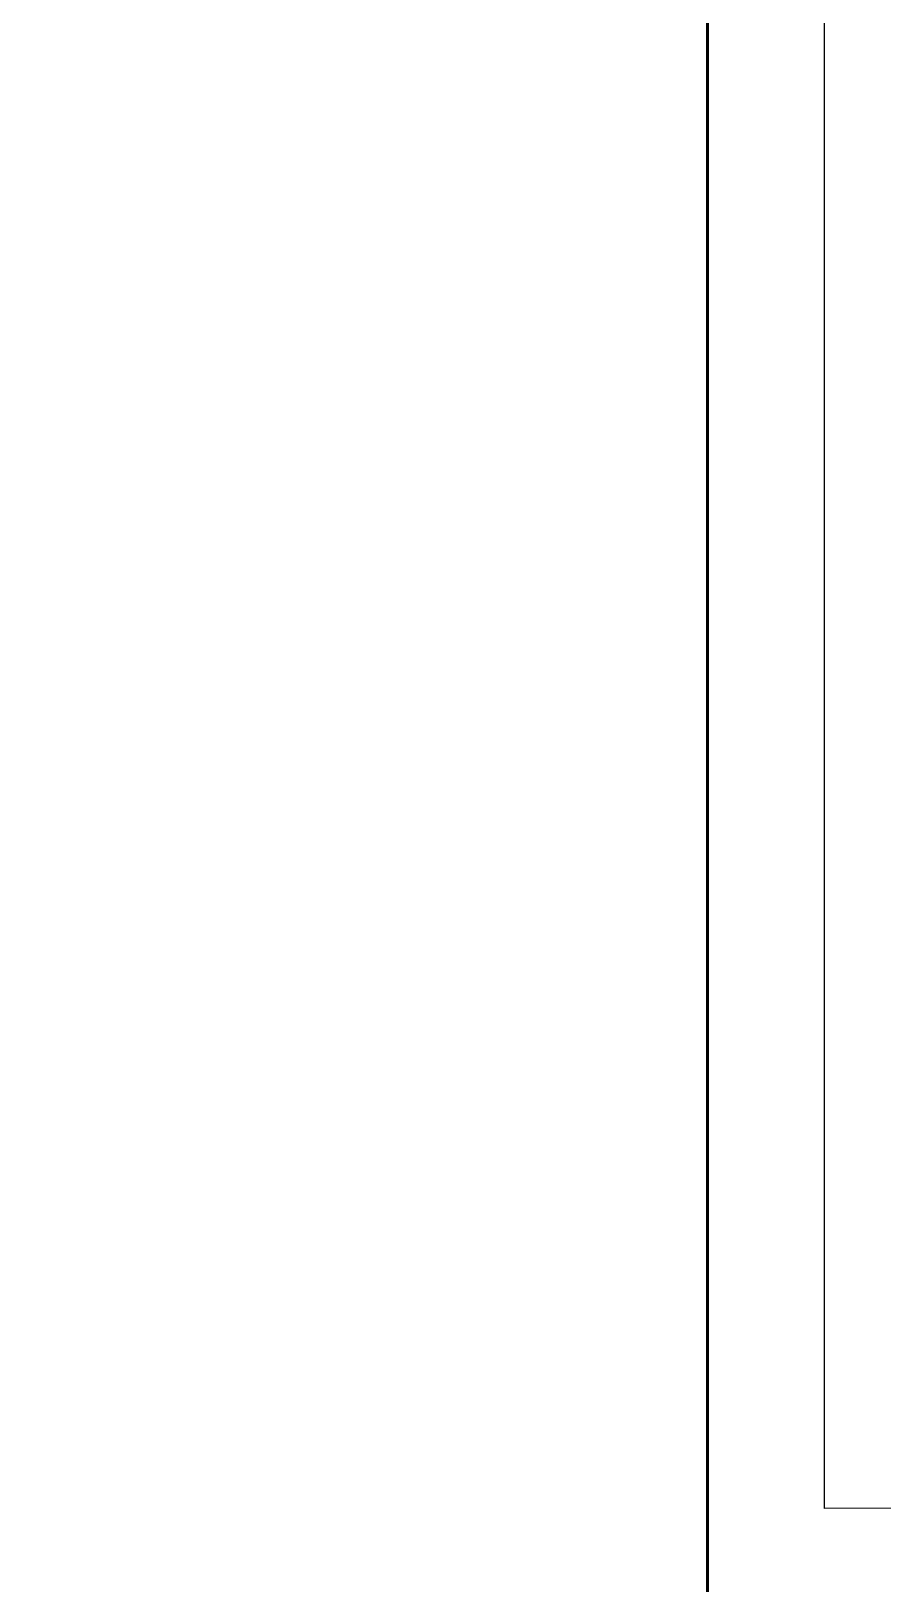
# Model space of a CAD drawing. Header units: metres. Extents: x 6 to 601, y -20 to 118.
# Drawn here: x 146.25 to 150.57, y 50.88 to 58.76 of the extents above; entities that cross this region are included whole.
import ezdxf

# ---------------------------------------------------------------- set-up
doc = ezdxf.new("R2010")
doc.units = ezdxf.units.M
doc.header["$MEASUREMENT"] = 0
doc.set_wipeout_variables(frame=1)
for name, color, linetype in [('DEFPOINT', 7, 'Continuous'), ('EL', 4, 'Continuous'), ('FOOTPATH', 30, 'Continuous'), ('HATCH', 8, 'Continuous'), ('LAMP_POST', 7, 'Continuous'), ('PDA-Tree Girth', 7, 'Continuous'), ('PDA-Tree Grating', 7, 'Continuous'), ('PDA_Kerb Edge', 7, 'Continuous'), ('PDA_Text', 19, 'Continuous'), ('PDA_Utility Band', 7, 'Continuous'), ('PT', 2, 'Continuous'), ('Tree foliage', 74, 'Continuous'), ('Treegirth Hach', 96, 'Continuous')]:
    doc.layers.add(name, color=color, linetype=linetype)
for name, color, linetype, lineweight in [('EXISTING ROAD', 7, 'Continuous', 5), ('PDA_Kerb Line', 250, 'Continuous', 30), ('PDA_Tactile band', 250, 'Continuous', 30), ('Treegirth', 13, 'Continuous', 30), ('WALL', 46, 'Continuous', 30)]:
    doc.layers.add(name, color=color, linetype=linetype, lineweight=lineweight)
doc.layers.add('PDA - Dimensions', color=7, linetype='Continuous', true_color=0x000000)
doc.layers.add('PDA - Hatch 4 - Pedestrian Ramp', color=7, linetype='Continuous', true_color=0xb3b3b3)
doc.styles.add('AR', font='arial.ttf')
doc.styles.add('ARIAL', font='arialbd.ttf', dxfattribs={"width": 0.8})
doc.styles.add('RS', font='RomanS')
doc.styles.get("Standard").update_dxf_attribs({"font": 'arial.ttf'})
doc.dimstyles.new('PDA_Dimentions', dxfattribs={"dimtxt": 0.3, "dimasz": 0.1, "dimexe": 0.075, "dimexo": 0.625, "dimgap": 0.1, "dimtad": 1, "dimdsep": 46, "dimtxsty": 'ARIAL', "dimblk": 'ARCHTICK', "dimcen": 0.09, "dimadec": 0, "dimazin": 0, "dimtfac": 1, "dimtmove": 1, "dimatfit": 3, "dimldrblk": 'ARCHTICK', "dimfxl": 1, "dimfxlon": 1, "dimlwd": 9, "dimarcsym": 0})

# ---------------------------------------------------------------- blocks, each defined once
blk = doc.blocks.new('LP')
at = {"layer": 'LAMP_POST'}
for color, points in [(40, [(1.166, 3.515), (1.891, 3.744, 0.502288)]), (30, [(1.395, 3.588, 1), (1.662, 3.672)]), (40, [(-0.882, 0.001), (-0.06, 0, -1), (0.06, 0), (0.882, -0.001, 0.297414)])]:
    blk.add_hatch(color=color, dxfattribs=at).paths.add_polyline_path(points)
blk.add_line((1.166, 3.515), (1.891, 3.744), dxfattribs=at)
at = {"layer": 'LAMP_POST', "color": 5, "const_width": 0.0891}
blk.add_lwpolyline([(-0.002, 0.265), (-0.002, 3.8, -0.774922), (1.459, 3.821)], format="xyb", dxfattribs=at)
at = {"layer": 'LAMP_POST'}
for points in [[(-0.882, 0.001), (-0.06, 0)], [(0.06, 0), (0.882, -0.001)]]:
    blk.add_lwpolyline(points, dxfattribs=at)
for centre, radius, start, end in [((1.614, 3.36), 0.474, 54.17419, 160.85349), ((1.529, 3.63), 0.14, 197.51384, 17.51384), ((-0.002, -1.351), 1.613, 56.78749, 123.04032)]:
    blk.add_arc(centre, radius, start, end, dxfattribs=at)
blk = doc.blocks.new('Survey Base')
at = {"layer": 'Treegirth Hach', "lineweight": 5}
for points in [[(9925.973, 10060.688, -1), (9925.796, 10060.688, -1)], [(9932.429, 10058.343, 1), (9931.938, 10058.343, 1)]]:
    blk.add_hatch(color=8, dxfattribs=at).paths.add_polyline_path(points)
at = {"layer": 'FOOTPATH', "color": 8, "lineweight": 5, "elevation": 99.648}
blk.add_lwpolyline([(10004.787, 9983.211), (10004.233, 9986.725), (10003.559, 9990.683), (10001.839, 9997.605), (9999.643, 10004.429), (9997.757, 10009.353), (9994.725, 10014.23), (9991.076, 10019.422), (9986.677, 10025.108), (9979.937, 10032.614), (9975.001, 10037.516), (9969.04, 10042.176), (9965.306, 10044.599), (9960.905, 10046.342), (9954.551, 10049.077), (9947.763, 10051.959), (9932.184, 10058.097), (9925.885, 10060.6), (9916.523, 10064.388), (9910.51, 10066.797), (9893.365, 10073.677)], dxfattribs=at)
at = {"layer": 'PT'}
for p in [(9925.885, 10060.6, 99.53), (9934.431, 10058.924, 99.903), (9932.184, 10058.097, 99.698), (9943.337, 10053.692, 99.797)]:
    blk.add_point(p, dxfattribs=at)
at = {"layer": 'Tree foliage'}
for centre, radius in [((9925.885, 10060.688, 99.53), 1.156), ((9932.184, 10058.343, 99.648), 2.659)]:
    blk.add_circle(centre, radius, dxfattribs=at)
at = {"layer": 'Treegirth', "color": 8, "lineweight": 5}
for centre, radius in [((9925.885, 10060.688, 99.53), 0.0883), ((9932.184, 10058.343, 99.648), 0.246)]:
    blk.add_circle(centre, radius, dxfattribs=at)
at = {"layer": 'WALL', "color": 8, "lineweight": 5, "elevation": 99.674}
for points in [[(10005.743, 9976.215), (10005.851, 9978.472), (10007.715, 9979.521), (10007.712, 9982.738), (10002.978, 9999.693), (10000.589, 10006.699), (9997.73, 10013.328), (9988.674, 10025.373), (9980.403, 10034.868), (9973.216, 10041.517), (9964.661, 10046.798), (9955.386, 10051.199), (9934.54, 10059.204), (9918.251, 10065.607), (9894.152, 10075.487)], [(10005.444, 9976.229), (10005.559, 9978.652), (10007.415, 9979.697), (10007.412, 9982.697), (10002.692, 9999.604), (10000.309, 10006.592), (9997.469, 10013.176), (9988.441, 10025.184), (9980.187, 10034.658), (9973.034, 10041.277), (9964.517, 10046.534), (9955.268, 10050.923), (9934.431, 10058.924), (9918.14, 10065.328), (9894.032, 10075.211)]]:
    blk.add_lwpolyline(points, dxfattribs=at)
at = {"layer": 'LAMP_POST', "color": 8, "lineweight": 5, "xscale": -0.4799999999995634, "yscale": 0.4800000000013824, "zscale": 0.4800000000003024}
blk.add_blockref('LP', (9943.336, 10053.691, 348.189), dxfattribs=at)
at = {"layer": 'EL'}
for s, p in [('99.53', (9925.885, 10060.15, 99.53)), ('99.90', (9934.431, 10058.474, 99.903)), ('99.70', (9932.184, 10057.647, 99.698)), ('99.80', (9943.337, 10053.242, 99.797))]:
    blk.add_text(s, height=0.3, dxfattribs=at).set_placement(p)
blk = doc.blocks.new('grating 2')
at = {"layer": 'PDA - Hatch 4 - Pedestrian Ramp', "ltscale": 0.1, "true_color": 0xc9c9c9}
h = blk.add_hatch(dxfattribs=at)
h.set_pattern_fill('ANSI36', color=9, scale=0.1, angle=95.22659)
h.set_pattern_definition([(140.2265942, (8977.28207, -3736.417958), (-0.024809612407, 0.004387340564), [0.03125, -0.00625, 0, -0.00625])])
h.paths.add_polyline_path([(3400.416, 2388.081), (3400.494, 2387.235, -0.414214), (3401.263, 2388.159)])
at = {"layer": 'PDA-Tree Girth', "color": 254}
for p, q in [((3400.693, 2387.664), (3400.647, 2387.689)), ((3400.784, 2387.614), (3400.738, 2387.639)), ((3400.875, 2387.565), (3400.83, 2387.589)), ((3400.877, 2387.885), (3400.844, 2387.925)), ((3400.942, 2387.804), (3400.909, 2387.844)), ((3401.007, 2387.723), (3400.975, 2387.764)), ((3401.073, 2387.643), (3401.04, 2387.683)), ((3401.115, 2388.068), (3401.129, 2388.018)), ((3401.144, 2387.968), (3401.159, 2387.919)), ((3401.174, 2387.869), (3401.189, 2387.819)), ((3401.204, 2387.769), (3401.219, 2387.719)), ((3400.556, 2387.397), (3400.608, 2387.391)), ((3400.659, 2387.386), (3400.711, 2387.38)), ((3400.763, 2387.374), (3400.814, 2387.369)), ((3400.866, 2387.363), (3400.918, 2387.358)), ((3400.967, 2387.515), (3400.921, 2387.54))]:
    blk.add_line(p, q, dxfattribs=at)
at = {"layer": 'PDA-Tree Girth'}
blk.add_lwpolyline([(3400.494, 2387.235), (3401.011, 2387.282, -0.414214), (3401.31, 2387.641), (3401.263, 2388.159)], format="xyb", dxfattribs=at)
blk.add_arc((3401.34, 2387.312), 0.85, 95.22659, 185.22659, dxfattribs=at)
at = {"layer": 'PDA-Tree Girth', "color": 254}
for radius, start, end in [(0.789, 151.47659, 173.8406), (0.737, 151.47659, 173.8406), (0.685, 151.47659, 173.8406), (0.633, 151.47659, 173.8406), (0.581, 151.47659, 173.8406), (0.529, 151.47659, 173.8406), (0.789, 106.61258, 128.97659), (0.737, 106.61258, 128.97659), (0.685, 106.61258, 128.97659), (0.633, 106.61258, 128.97659), (0.581, 106.61258, 128.97659), (0.529, 106.61258, 128.97659), (0.477, 106.61258, 128.97659), (0.425, 106.61258, 128.97659), (0.477, 151.47659, 173.8406), (0.425, 151.47659, 173.8406)]:
    blk.add_arc((3401.34, 2387.312), radius, start, end, dxfattribs=at)
at = {"layer": 'PDA-Tree Grating'}
blk.add_lwpolyline([(3401.263, 2388.159), (3400.416, 2388.081), (3400.494, 2387.235)], dxfattribs=at)
blk = doc.blocks.new('note')
at = {"layer": 'PDA_Kerb Line', "lineweight": 9}
blk.add_lwpolyline([(8271.673, 11431.67), (8292.439, 11435.224), (8293.158, 11431.024), (8272.393, 11427.47)], close=True, dxfattribs=at)
at = {"layer": 'PDA_Text', "insert": (8271.858, 11431.425), "char_height": 0.3, "attachment_point": 1, "rotation": 9.6267, "style": 'AR'}
blk.add_mtext_dynamic_manual_height_columns('{\\fArial|b1|i0|c0|p34;V.IMP NOTE : for Site Engineer -  PCMC Team  & Contracting Team .^J\\fArial|b0|i0|c0|p34;\\H0.33333x;^J}Please note, all the kerb line, seatings, grating, tactile alignment, bollards, drainage chamber covers, etc. shown in the drawings are as per the survey received. ^JThe Project Management Team and Contractors Team  has to verify these locations with respect to the site conditions and in case of any discrepancy and suggestion by engineering team / citizens  / local representatives , it is to be brought to the notice of team PDA before executing the same so that modifications if required could be done as per site conditions & suggestions if feasible.                                                    21st November 2022', width=20.70385, gutter_width=7.5, heights=[3.955], dxfattribs=at)
blk = doc.blocks.new('_ArchTick')
at = {"color": 0, "linetype": 'ByBlock', "const_width": 0.15}
blk.add_lwpolyline([(-0.5, -0.5), (0.5, 0.5)], dxfattribs=at)
blk = doc.blocks.new('*D569')
at = {"layer": 'Defpoints', "color": 0, "transparency": 16777216}
for p in [(281.206, 239.876), (281.206, 239.876), (282.294, 237.964)]:
    blk.add_point(p, dxfattribs=at)
at = {"layer": 'PDA - Dimensions', "color": 0, "lineweight": 9, "transparency": 16777216}
for p, q in [((282.294, 237.964), (281.206, 239.876)), ((281.75, 238.92), (281.311, 238.741)), ((281.311, 238.741), (281.628, 238.184))]:
    blk.add_line(p, q, dxfattribs=at)
at = {"layer": 'PDA - Dimensions', "color": 0, "lineweight": -2, "transparency": 16777216}
for p, q in [((281.749, 240.185), (281.293, 239.925)), ((282.837, 238.273), (282.381, 238.013))]:
    blk.add_line(p, q, dxfattribs=at)
at = {"layer": 'PDA - Dimensions', "color": 0, "lineweight": 9, "transparency": 16777216, "xscale": 0.1, "yscale": 0.1, "zscale": 0.1}
for p, rotation in [((281.206, 239.876), 119.6293116911661), ((282.294, 237.964), 299.6293116911661)]:
    blk.add_blockref('_ArchTick', p, dxfattribs=dict(at, rotation=rotation))
at = {"layer": 'PDA - Dimensions', "color": 0, "transparency": 16777216, "insert": (281.469, 238.97), "char_height": 0.3, "attachment_point": 5, "rotation": 119.6293, "style": 'ARIAL'}
blk.add_mtext('2.2', dxfattribs=at)
blk = doc.blocks.new('*D570')
at = {"layer": 'Defpoints', "color": 0, "transparency": 16777216}
for p in [(279.182, 243.367), (279.182, 243.367), (281.146, 240.014)]:
    blk.add_point(p, dxfattribs=at)
at = {"layer": 'PDA - Dimensions', "color": 0, "lineweight": -2, "transparency": 16777216}
for p, q in [((279.721, 243.683), (279.268, 243.417)), ((281.686, 240.33), (281.233, 240.065))]:
    blk.add_line(p, q, dxfattribs=at)
at = {"layer": 'PDA - Dimensions', "color": 0, "lineweight": 9, "transparency": 16777216}
for p, q in [((281.146, 240.014), (279.182, 243.367)), ((280.164, 241.691), (279.778, 241.414)), ((279.778, 241.414), (280.195, 240.702))]:
    blk.add_line(p, q, dxfattribs=at)
at = {"layer": 'PDA - Dimensions', "color": 0, "lineweight": 9, "transparency": 16777216, "xscale": 0.1, "yscale": 0.1, "zscale": 0.1}
for p, rotation in [((279.182, 243.367), 120.3691235701137), ((281.146, 240.014), 300.3691235701137)]:
    blk.add_blockref('_ArchTick', p, dxfattribs=dict(at, rotation=rotation))
at = {"layer": 'PDA - Dimensions', "color": 0, "transparency": 16777216, "insert": (279.889, 241.725), "char_height": 0.3, "attachment_point": 5, "rotation": 120.3691, "style": 'ARIAL'}
blk.add_mtext('3.89', dxfattribs=at)
blk = doc.blocks.new('*D574')
at = {"layer": 'Defpoints', "color": 0, "transparency": 16777216}
for p in [(286.487, 240.174), (286.487, 240.174), (287.229, 238.87)]:
    blk.add_point(p, dxfattribs=at)
at = {"layer": 'PDA - Dimensions', "color": 0, "lineweight": -2, "transparency": 16777216}
for p, q in [((285.944, 239.865), (286.4, 240.125)), ((286.686, 238.561), (287.142, 238.821))]:
    blk.add_line(p, q, dxfattribs=at)
at = {"layer": 'PDA - Dimensions', "color": 0, "lineweight": 9, "transparency": 16777216}
for p, q in [((287.229, 238.87), (286.487, 240.174)), ((286.858, 239.522), (286.384, 239.312)), ((286.384, 239.312), (286.695, 238.765))]:
    blk.add_line(p, q, dxfattribs=at)
at = {"layer": 'PDA - Dimensions', "color": 0, "lineweight": 9, "transparency": 16777216, "xscale": 0.1, "yscale": 0.1, "zscale": 0.1}
for p, rotation in [((286.487, 240.174), 119.6293116911524), ((287.229, 238.87), 299.6293116911525)]:
    blk.add_blockref('_ArchTick', p, dxfattribs=dict(at, rotation=rotation))
at = {"layer": 'PDA - Dimensions', "color": 0, "transparency": 16777216, "insert": (286.547, 239.537), "char_height": 0.3, "attachment_point": 5, "rotation": 119.6293, "style": 'ARIAL'}
blk.add_mtext('1.5', dxfattribs=at)
blk = doc.blocks.new('*D575')
at = {"layer": 'Defpoints', "color": 0, "transparency": 16777216}
for p in [(285.326, 242.217), (285.326, 242.217), (286.413, 240.305)]:
    blk.add_point(p, dxfattribs=at)
at = {"layer": 'PDA - Dimensions', "color": 0, "lineweight": -2, "transparency": 16777216}
for p, q in [((285.869, 242.526), (285.412, 242.266)), ((286.956, 240.614), (286.5, 240.354))]:
    blk.add_line(p, q, dxfattribs=at)
at = {"layer": 'PDA - Dimensions', "color": 0, "lineweight": 9, "transparency": 16777216}
for p, q in [((286.413, 240.305), (285.326, 242.217)), ((285.869, 241.261), (285.431, 241.082)), ((285.431, 241.082), (285.747, 240.525))]:
    blk.add_line(p, q, dxfattribs=at)
at = {"layer": 'PDA - Dimensions', "color": 0, "lineweight": 9, "transparency": 16777216, "xscale": 0.1, "yscale": 0.1, "zscale": 0.1}
for p, rotation in [((285.326, 242.217), 119.6293116911661), ((286.413, 240.305), 299.6293116911661)]:
    blk.add_blockref('_ArchTick', p, dxfattribs=dict(at, rotation=rotation))
at = {"layer": 'PDA - Dimensions', "color": 0, "transparency": 16777216, "insert": (285.589, 241.311), "char_height": 0.3, "attachment_point": 5, "rotation": 119.6293, "style": 'ARIAL'}
blk.add_mtext('2.2', dxfattribs=at)
blk = doc.blocks.new('*D576')
at = {"layer": 'Defpoints', "color": 0, "transparency": 16777216}
for p in [(283.278, 245.764), (283.278, 245.764), (285.273, 242.36)]:
    blk.add_point(p, dxfattribs=at)
at = {"layer": 'PDA - Dimensions', "color": 0, "lineweight": -2, "transparency": 16777216}
for p, q in [((282.739, 245.448), (283.192, 245.714)), ((284.734, 242.044), (285.187, 242.309))]:
    blk.add_line(p, q, dxfattribs=at)
at = {"layer": 'PDA - Dimensions', "color": 0, "lineweight": 9, "transparency": 16777216}
for p, q in [((285.273, 242.36), (283.278, 245.764)), ((283.87, 243.724), (283.451, 244.44)), ((284.276, 244.062), (283.87, 243.724))]:
    blk.add_line(p, q, dxfattribs=at)
at = {"layer": 'PDA - Dimensions', "color": 0, "lineweight": 9, "transparency": 16777216, "xscale": 0.1, "yscale": 0.1, "zscale": 0.1}
for p, rotation in [((283.278, 245.764), 120.3681612930894), ((285.273, 242.36), 300.3681612930894)]:
    blk.add_blockref('_ArchTick', p, dxfattribs=dict(at, rotation=rotation))
at = {"layer": 'PDA - Dimensions', "color": 0, "transparency": 16777216, "insert": (284.197, 243.667), "char_height": 0.3, "attachment_point": 5, "rotation": 120.3682, "style": 'ARIAL'}
blk.add_mtext('3.95', dxfattribs=at)
blk = doc.blocks.new('*D528')
at = {"layer": 'Defpoints', "color": 0, "transparency": 16777216}
for p in [(282.899, 246.412, 99.674), (282.899, 246.412), (283.278, 245.764)]:
    blk.add_point(p, dxfattribs=at)
at = {"layer": 'PDA_Tactile band', "color": 0, "lineweight": -2, "transparency": 16777216}
for p, q in [((283.439, 246.727), (282.986, 246.462)), ((283.818, 246.08), (283.365, 245.815))]:
    blk.add_line(p, q, dxfattribs=at)
at = {"layer": 'PDA_Tactile band', "color": 0, "lineweight": 9, "transparency": 16777216}
for p, q in [((282.696, 245.758), (282.277, 246.473)), ((283.278, 245.764), (282.899, 246.412)), ((283.089, 246.088), (282.696, 245.758))]:
    blk.add_line(p, q, dxfattribs=at)
at = {"layer": 'PDA_Tactile band', "color": 0, "lineweight": 9, "transparency": 16777216, "xscale": 0.1, "yscale": 0.1, "zscale": 0.1}
for p, rotation in [((282.899, 246.412), 120.3405620908348), ((283.278, 245.764), 300.3405620908348)]:
    blk.add_blockref('_ArchTick', p, dxfattribs=dict(at, rotation=rotation))
at = {"layer": 'PDA_Tactile band', "color": 0, "transparency": 16777216, "insert": (283.022, 245.701), "char_height": 0.3, "attachment_point": 5, "rotation": 120.3406, "style": 'ARIAL'}
blk.add_mtext('\\A2;0.75', dxfattribs=at)
blk = doc.blocks.new('site plan')
at = {"true_color": 0xf27172, "transparency": 33554687}
h = blk.add_hatch(color=11, dxfattribs=at)
h.dxf.hatch_style = 1
h.paths.add_polyline_path([(261.013, 228.411), (262.11, 226.503), (283.83, 238.836), (311.571, 254.841), (310.543, 256.786), (282.744, 240.749)])
at = {"layer": 'HATCH', "transparency": 33554539}
h = blk.add_hatch(color=9, dxfattribs=at)
h.dxf.hatch_style = 1
edge = h.paths.add_edge_path()
edge.add_line((398.32, 223.595), (398.247, 223.464))
edge.add_arc((359.686, 159.136), 75, 50.64303, 59.05982, ccw=False)
edge.add_line((407.247, 217.127), (420.105, 205.743))
edge.add_line((420.105, 205.743), (420.809, 205.086))
edge.add_line((420.809, 205.086), (426.781, 211.823))
edge.add_line((426.781, 211.823), (425.796, 213.102))
edge.add_line((425.796, 213.102), (416.112, 221.762))
edge.add_line((416.112, 221.762), (407.676, 228.703))
edge.add_line((407.676, 228.703), (397.915, 235.61))
edge.add_line((397.915, 235.61), (386.314, 241.873))
edge.add_line((386.314, 241.873), (377.931, 245.142))
edge.add_line((377.931, 245.142), (370.005, 247.177))
edge.add_line((370.005, 247.177), (361.31, 248.373))
edge.add_line((361.31, 248.373), (352.025, 248.534))
edge.add_line((352.025, 248.534), (343.488, 247.699))
edge.add_line((343.488, 247.699), (335.914, 246.267))
edge.add_line((335.914, 246.267), (328.36, 243.667))
edge.add_line((328.36, 243.667), (319.663, 239.684))
edge.add_line((319.663, 239.684), (319.547, 239.621))
edge.add_line((319.547, 239.621), (321.557, 235.813))
edge.add_line((321.557, 235.813), (272.728, 208.025))
edge.add_line((272.728, 208.025), (278.006, 198.839))
edge.add_arc((432.463, -58.344), 300, 119.65879, 120.98788, ccw=False)
edge.add_line((284.013, 202.352), (322.557, 224.301))
edge.add_arc((359.686, 159.136), 75, 68.39042, 119.67353, ccw=False)
edge.add_line((387.307, 228.865), (387.366, 229.003))
edge.add_arc((359.686, 159.136), 75.15, 59.06287, 68.38737, ccw=False)
edge = h.paths.add_edge_path()
edge.add_arc((349.301, 183.225), 81.892, 61.67163, 66.55978)
edge.add_line((381.877, 258.359), (381.801, 258.391))
edge.add_arc((359.005, 203.317), 59.605, 54.30315, 67.51493, ccw=False)
edge.add_line((393.785, 251.724), (393.856, 251.857))
edge.add_arc((354.419, 193.239), 70.649, 56.06795, 60.69629)
edge.add_arc((352.315, 189.431), 75, 50.55583, 60.71877, ccw=False)
edge.add_line((399.964, 247.349), (426.137, 225.816))
edge.add_arc((330.838, 109.98), 150, 47.18157, 50.55583, ccw=False)
edge.add_line((432.79, 220.007), (433.461, 219.385))
edge.add_line((433.461, 219.385), (427.141, 212.23))
edge.add_line((427.141, 212.23), (427.499, 212.639))
edge.add_line((427.499, 212.639), (426.096, 213.505))
edge.add_line((426.096, 213.505), (416.437, 222.142))
edge.add_line((416.437, 222.142), (407.979, 229.101))
edge.add_line((407.979, 229.101), (398.179, 236.036))
edge.add_line((398.179, 236.036), (386.524, 242.328))
edge.add_line((386.524, 242.328), (378.085, 245.618))
edge.add_line((378.085, 245.618), (370.101, 247.669))
edge.add_line((370.101, 247.669), (361.348, 248.872))
edge.add_line((361.348, 248.872), (352.005, 249.035))
edge.add_line((352.005, 249.035), (343.417, 248.195))
edge.add_line((343.417, 248.195), (335.785, 246.752))
edge.add_line((335.785, 246.752), (328.174, 244.132))
edge.add_line((328.174, 244.132), (319.44, 240.131))
edge.add_line((319.44, 240.131), (319.314, 240.063))
edge.add_line((319.314, 240.063), (317.365, 243.755))
edge.add_line((317.365, 243.755), (289.909, 228.143))
edge.add_line((289.909, 228.143), (268.238, 215.838))
edge.add_line((268.238, 215.838), (263.006, 224.943))
edge.add_line((263.006, 224.943), (284.719, 237.27))
edge.add_line((284.719, 237.27), (315.242, 254.627))
edge.add_arc((352.315, 189.431), 75, 61.44884, 119.6243, ccw=False)
at = {"layer": 'PDA - Dimensions'}
for points in [[(277.986, 251.858), (307.927, 199.586)], [(287.379, 246.944), (286.927, 247.722), (287.706, 248.174), (288.158, 247.396), (287.379, 246.944)], [(281.643, 243.434), (281.191, 244.212), (281.97, 244.664), (282.422, 243.886), (281.643, 243.434)]]:
    blk.add_lwpolyline(points, dxfattribs=at)
at = {"layer": 'PDA_Kerb Edge'}
for points in [[(262.932, 225.073, 0.01, 0.01, 0), (284.645, 237.401, 0.01, 0.01, 0), (315.167, 254.757, 0.01, 0.01, -0.235045), (382.02, 258.46, 0.01, 0, 0.675544), (382.679, 259.114, 0, 0, 0), (382.206, 260.233, 0, 0, 0)], [(263.006, 224.943, 0.01, 0.01, 0), (284.719, 237.27, 0.01, 0.01, 0), (315.242, 254.627, 0.01, 0.01, -0.235045), (381.961, 258.322, 0.01, 0, 0.675544), (382.817, 259.172, 0, 0, 0), (382.405, 260.149, 0, 0, 0)]]:
    blk.add_lwpolyline(points, format="xyseb", dxfattribs=at)
at = {"layer": 'PDA_Kerb Edge', "const_width": 0.05}
blk.add_lwpolyline([(263.006, 224.943), (284.719, 237.27), (315.242, 254.627, -0.235114), (381.981, 258.315)], format="xyb", dxfattribs=at)
at = {"layer": 'PDA_Kerb Edge', "const_width": 0.01}
for points in [[(308.387, 260.918), (307.975, 260.511), (288.822, 249.096), (273.708, 240.25), (258.995, 231.923)], [(259.033, 231.858), (273.745, 240.185), (288.86, 249.031), (308.011, 260.445), (308.422, 260.851)], [(262.11, 226.503), (283.83, 238.836), (311.64, 254.707)], [(262.184, 226.373), (283.904, 238.705), (311.734, 254.531)], [(262.932, 225.073), (284.645, 237.401), (312.432, 253.202)], [(262.932, 225.073), (284.645, 237.401), (312.432, 253.202)], [(282.026, 244.568), (287.051, 247.509)]]:
    blk.add_lwpolyline(points, dxfattribs=at)
at = {"layer": 'PDA_Utility Band', "const_width": 0.01}
for points in [[(287.828, 247.964), (289.063, 248.687), (308.203, 260.093), (308.596, 260.491)], [(273.31, 239.479), (273.945, 239.838), (281.249, 244.113)]]:
    blk.add_lwpolyline(points, dxfattribs=at)
at = {"rotation": 18.98251148477187}
blk.add_blockref('note', (-3810.249, -13263.234, 99.413), dxfattribs=at)
at = {"layer": 'EXISTING ROAD', "rotation": 51.79989677134766}
blk.add_blockref('Survey Base', (2049.792, -13777.89), dxfattribs=at)
at = {"layer": 'PDA-Tree Grating'}
for p, xscale, yscale, zscale, rotation in [((2487.497, 258.759), -0.5294117485537276, 0.5294117485537275, 0.5294117485537277, 35.35569671632987), ((-813.562, -1657.039), 0.5294117485537285, 0.5294117485537285, 0.5294117485537285, 24.90250831916758), ((1388.647, 2152.157), 0.5294117485537265, 0.5294117485537265, 0.5294117485537265, 204.9025083161117), ((-1912.412, 236.359), -0.5294117485537281, 0.5294117485537275, 0.5294117485537277, 215.3556967193855), ((2481.761, 255.248), -0.5294117485537276, 0.5294117485537275, 0.5294117485537277, 35.35569671632987), ((-819.298, -1660.549), 0.5294117485537285, 0.5294117485537285, 0.5294117485537285, 24.90250831916758), ((1382.911, 2148.647), 0.5294117485537265, 0.5294117485537265, 0.5294117485537265, 204.9025083161117), ((-1918.148, 232.849), -0.5294117485537281, 0.5294117485537275, 0.5294117485537277, 215.3556967193855)]:
    blk.add_blockref('grating 2', p, dxfattribs=dict(at, xscale=xscale, yscale=yscale, zscale=zscale, rotation=rotation))
at = {"layer": 'PDA_Text', "color": 18, "lineweight": -3, "true_color": 0x000000, "char_height": 0.75, "attachment_point": 1, "style": 'RS'}
for s, insert, width, rotation in [('\\pxqc;{\\fArial|b0|i0|c0|p34;\\H0.6x;Soft Area }', (287.076, 249.075, -192.138), 9.22605, 28.4364), ('\\pxsm1,qc;{\\fArial|b0|i0|c0|p34;\\H0.6x;Footpath\\P\\H0.66667x;L.V.L +0.15M}', (288.398, 247.362, 311.675), 9.22605, 28.4364), ('\\pxqc;{\\fArial|b0|i0|c0|p34;\\H0.6x;Dedicated Cycle Track \\H0.66668x;L.V.L +0.15M}', (291.102, 244.952, -112.762), 6.76378, 28.4364), ('\\pxqc;{\\fArial|b0|i0|c0|p34;\\H0.6x;MUZ (Green Buffer) }', (291.306, 242.356, -112.762), 9.22605, 29.8386)]:
    blk.add_mtext(s, dxfattribs=dict(at, insert=insert, width=width, rotation=rotation))
at = {"layer": 'PDA - Dimensions'}
for base, p1, p2, angle, picture, middle in [((283.278, 245.764), (285.273, 242.36), (283.278, 245.764), 120.3682, '*D576', (283.819, 243.811)), ((279.182, 243.367), (281.146, 240.014), (279.182, 243.367), 120.3691, '*D570', (279.829, 241.327)), ((285.326, 242.217), (286.413, 240.305), (285.326, 242.217), 119.6293, '*D575', (285.48, 240.995)), ((286.487, 240.174), (287.229, 238.87), (286.487, 240.174), 119.6293, '*D574', (286.433, 239.225)), ((281.206, 239.876), (282.294, 237.964), (281.206, 239.876), 119.6293, '*D569', (281.361, 238.654))]:
    dim = blk.add_linear_dim(base=base, p1=p1, p2=p2, angle=angle, dimstyle='PDA_Dimentions', dxfattribs=at)
    dim.commit()
    dim.dimension.update_dxf_attribs({"geometry": picture, "text_midpoint": middle, "dimtype": 129})
at = {"layer": 'PDA_Tactile band'}
dim = blk.add_linear_dim(base=(282.899, 246.412), p1=(283.278, 245.764), p2=(282.899, 246.412, 99.674), angle=120.3406, dimstyle='PDA_Dimentions', override={"dimdec": 2, "dimtolj": 2}, dxfattribs=at)
dim.commit()
dim.dimension.update_dxf_attribs({"geometry": '*D528', "text_midpoint": (282.645, 245.845), "dimtype": 129})

msp = doc.modelspace()

# ---------------------------------------------------------------- block references
at = {"xscale": 0.232473712272114, "yscale": 0.232473712272114, "zscale": 0.232473712272114}
msp.add_blockref('site plan', (81.207, -4.7204, 23.1017), dxfattribs=at)

# ---------------------------------------------------------------- next in the draw order: wipeouts: each hides what was drawn before it
at = {"color": 7, "true_color": 0xffffff}
msp.add_wipeout([(135.759, 61.0434), (165.2784, 61.8305), (165.6141, 58.437), (165.6141, 53.7368), (173.5532, 53.7368), (173.5532, 58.437), (210.6388, 24.3312), (128.852, 14.5662)], dxfattribs=at).dxf.layer = 'DEFPOINT'

# ---------------------------------------------------------------- next in the draw order: linework, layer by layer
at = {"color": 3, "lineweight": 53}
msp.add_lwpolyline([(149.6793, 73.5277), (213.7253, 73.5277), (213.7253, 41.235), (149.6793, 41.235)], close=True, dxfattribs=at)
msp.add_lwpolyline([(150.2719, 68.14), (174.1312, 68.1673), (174.1312, 51.2925), (150.2719, 51.2653)], close=True)

doc.saveas('drawing.dxf')
